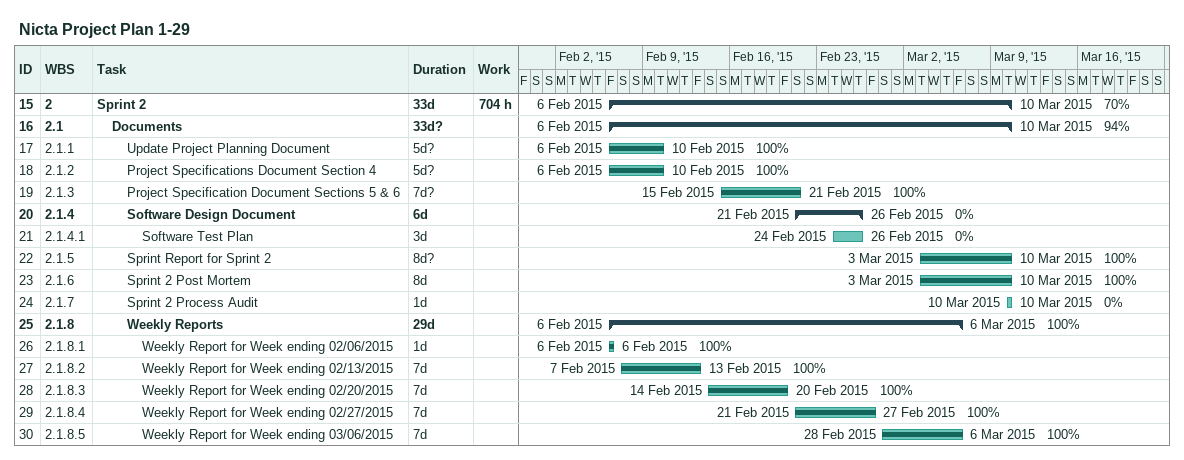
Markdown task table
Nicta Project Plan 1-29

| ID | WBS | Task | Duration | Start | Finish | % complete | Work (h) |
|---|---|---|---|---|---|---|---|
| 15 | 2 | **Sprint 2** | 33d | 2015-02-06 | 2015-03-10 | 70 | 704 |
| 16 | 2.1 | **Documents** | 33d? | 2015-02-06 | 2015-03-10 | 94 |  |
| 17 | 2.1.1 | Update Project Planning Document | 5d? | 2015-02-06 | 2015-02-10 | 100 |  |
| 18 | 2.1.2 | Project Specifications Document Section 4 | 5d? | 2015-02-06 | 2015-02-10 | 100 |  |
| 19 | 2.1.3 | Project Specification Document Sections 5 & 6 | 7d? | 2015-02-15 | 2015-02-21 | 100 |  |
| 20 | 2.1.4 | **Software Design Document** | 6d | 2015-02-21 | 2015-02-26 | 0 |  |
| 21 | 2.1.4.1 | Software Test Plan | 3d | 2015-02-24 | 2015-02-26 | 0 |  |
| 22 | 2.1.5 | Sprint Report for Sprint 2 | 8d? | 2015-03-03 | 2015-03-10 | 100 |  |
| 23 | 2.1.6 | Sprint 2 Post Mortem | 8d | 2015-03-03 | 2015-03-10 | 100 |  |
| 24 | 2.1.7 | Sprint 2 Process Audit | 1d | 2015-03-10 | 2015-03-10 | 0 |  |
| 25 | 2.1.8 | **Weekly Reports** | 29d | 2015-02-06 | 2015-03-06 | 100 |  |
| 26 | 2.1.8.1 | Weekly Report for Week ending 02/06/2015 | 1d | 2015-02-06 | 2015-02-06 | 100 |  |
| 27 | 2.1.8.2 | Weekly Report for Week ending 02/13/2015 | 7d | 2015-02-07 | 2015-02-13 | 100 |  |
| 28 | 2.1.8.3 | Weekly Report for Week ending 02/20/2015 | 7d | 2015-02-14 | 2015-02-20 | 100 |  |
| 29 | 2.1.8.4 | Weekly Report for Week ending 02/27/2015 | 7d | 2015-02-21 | 2015-02-27 | 100 |  |
| 30 | 2.1.8.5 | Weekly Report for Week ending 03/06/2015 | 7d | 2015-02-28 | 2015-03-06 | 100 |  |
